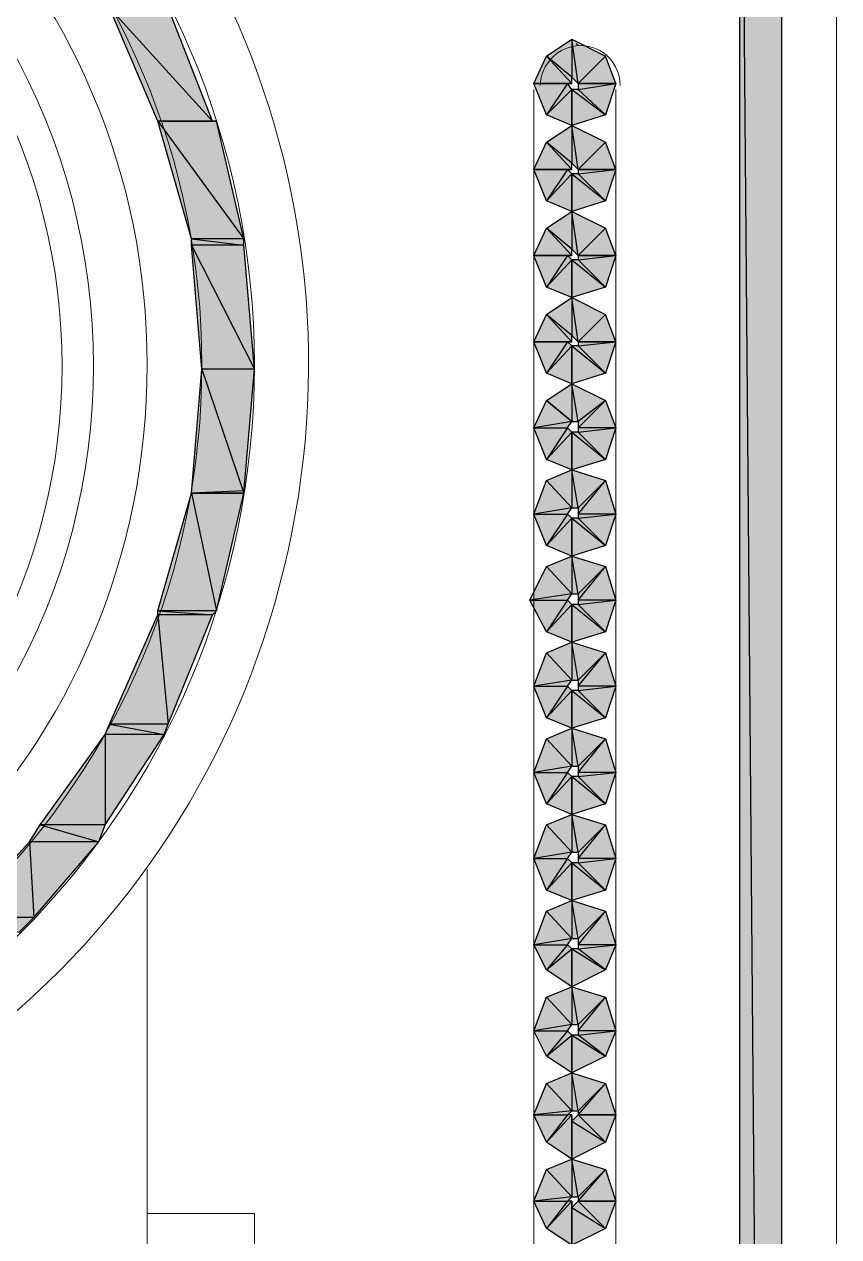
# Model space of a CAD drawing. Header units: millimetres. Extents: x 50 to 186, y -32 to 33.
# Drawn here: x 117.412 to 117.954, y -10.831 to -10.025 of the extents above; entities that cross this region are included whole.
import ezdxf

# ---------------------------------------------------------------- set-up
doc = ezdxf.new("R2010")
doc.units = ezdxf.units.MM
doc.layers.add('Prumada Eletrica', color=40, linetype='Continuous', lineweight=30)

msp = doc.modelspace()

# ---------------------------------------------------------------- hatches: boundary and pattern name
at = {"layer": 'Prumada Eletrica', "true_color": 0x000007}
h = msp.add_hatch(color=7, dxfattribs=at)
h.paths.add_polyline_path([(117.91592, -9.68853), (117.88798, -9.68853), (117.91592, -13.03237)])
h.paths.add_polyline_path([(117.88798, -9.68853), (117.91592, -13.03237), (117.88798, -13.03237)])
h = msp.add_hatch(color=7, dxfattribs=at)
h.paths.add_polyline_path([(117.50807, -10.01398), (117.46896, -10.01398), (117.5374, -10.0894)])
h.paths.add_polyline_path([(117.46896, -10.01398), (117.5374, -10.0894), (117.50108, -10.0894)])
h = msp.add_hatch(color=7, dxfattribs=at)
h.paths.add_polyline_path([(117.80557, -10.06426), (117.79859, -10.0461), (117.78043, -10.06426)])
h.paths.add_polyline_path([(117.79859, -10.0461), (117.78043, -10.06426), (117.77624, -10.03493)])
h.paths.add_polyline_path([(117.78043, -10.06426), (117.77624, -10.03493), (117.77624, -10.06007)])
h.paths.add_polyline_path([(117.77624, -10.03493), (117.77624, -10.06007), (117.75948, -10.0461)])
h.paths.add_polyline_path([(117.77624, -10.06007), (117.75948, -10.0461), (117.77624, -10.06426)])
h.paths.add_polyline_path([(117.75948, -10.0461), (117.77624, -10.06426), (117.7511, -10.06426)])
h.paths.add_polyline_path([(117.77624, -10.06426), (117.7511, -10.06426), (117.77345, -10.06426)])
h.paths.add_polyline_path([(117.7511, -10.06426), (117.77345, -10.06426), (117.75948, -10.08521)])
h.paths.add_polyline_path([(117.77345, -10.06426), (117.75948, -10.08521), (117.77624, -10.06845)])
h.paths.add_polyline_path([(117.75948, -10.08521), (117.77624, -10.06845), (117.77624, -10.0922)])
h = msp.add_hatch(color=7, dxfattribs=at)
h.paths.add_polyline_path([(117.77624, -10.0922), (117.77624, -10.06845), (117.79859, -10.08521)])
h.paths.add_polyline_path([(117.77624, -10.06845), (117.79859, -10.08521), (117.78043, -10.06845)])
h.paths.add_polyline_path([(117.79859, -10.08521), (117.78043, -10.06845), (117.80557, -10.06426)])
h.paths.add_polyline_path([(117.78043, -10.06845), (117.80557, -10.06426), (117.78043, -10.06426)])
h = msp.add_hatch(color=7, dxfattribs=at)
h.paths.add_polyline_path([(117.54019, -10.0894), (117.50108, -10.0894)])
h.paths.add_polyline_path([(117.54019, -10.0894), (117.50108, -10.0894), (117.5374, -10.0894)])
h = msp.add_hatch(color=7, dxfattribs=at)
h.paths.add_polyline_path([(117.54019, -10.0894), (117.50108, -10.0894), (117.55835, -10.16762)])
h.paths.add_polyline_path([(117.50108, -10.0894), (117.55835, -10.16762), (117.52343, -10.16762)])
h = msp.add_hatch(color=7, dxfattribs=at)
h.paths.add_polyline_path([(117.80557, -10.12153), (117.79859, -10.10337), (117.78043, -10.12153)])
h.paths.add_polyline_path([(117.79859, -10.10337), (117.78043, -10.12153), (117.77624, -10.0922)])
h.paths.add_polyline_path([(117.78043, -10.12153), (117.77624, -10.0922), (117.77624, -10.11734)])
h.paths.add_polyline_path([(117.77624, -10.0922), (117.77624, -10.11734), (117.75948, -10.10337)])
h.paths.add_polyline_path([(117.77624, -10.11734), (117.75948, -10.10337), (117.77624, -10.12153)])
h.paths.add_polyline_path([(117.75948, -10.10337), (117.77624, -10.12153), (117.7511, -10.12153)])
h.paths.add_polyline_path([(117.77624, -10.12153), (117.7511, -10.12153), (117.77345, -10.12153)])
h.paths.add_polyline_path([(117.7511, -10.12153), (117.77345, -10.12153), (117.75948, -10.14248)])
h.paths.add_polyline_path([(117.77345, -10.12153), (117.75948, -10.14248), (117.77624, -10.12432)])
h.paths.add_polyline_path([(117.75948, -10.14248), (117.77624, -10.12432), (117.77624, -10.14946)])
h = msp.add_hatch(color=7, dxfattribs=at)
h.paths.add_polyline_path([(117.77624, -10.14946), (117.77624, -10.12432), (117.79859, -10.14248)])
h.paths.add_polyline_path([(117.77624, -10.12432), (117.79859, -10.14248), (117.78043, -10.12432)])
h.paths.add_polyline_path([(117.79859, -10.14248), (117.78043, -10.12432), (117.80557, -10.12153)])
h.paths.add_polyline_path([(117.78043, -10.12432), (117.80557, -10.12153), (117.78043, -10.12153)])
h = msp.add_hatch(color=7, dxfattribs=at)
h.paths.add_polyline_path([(117.80557, -10.1788), (117.79859, -10.16064), (117.78043, -10.1788)])
h.paths.add_polyline_path([(117.79859, -10.16064), (117.78043, -10.1788), (117.77624, -10.14946)])
h.paths.add_polyline_path([(117.78043, -10.1788), (117.77624, -10.14946), (117.77624, -10.17461)])
h.paths.add_polyline_path([(117.77624, -10.14946), (117.77624, -10.17461), (117.75948, -10.16064)])
h.paths.add_polyline_path([(117.77624, -10.17461), (117.75948, -10.16064), (117.77624, -10.1788)])
h.paths.add_polyline_path([(117.75948, -10.16064), (117.77624, -10.1788), (117.7511, -10.1788)])
h.paths.add_polyline_path([(117.77624, -10.1788), (117.7511, -10.1788), (117.77345, -10.1788)])
h.paths.add_polyline_path([(117.7511, -10.1788), (117.77345, -10.1788), (117.75948, -10.19975)])
h.paths.add_polyline_path([(117.77345, -10.1788), (117.75948, -10.19975), (117.77624, -10.18159)])
h.paths.add_polyline_path([(117.75948, -10.19975), (117.77624, -10.18159), (117.77624, -10.20673)])
h = msp.add_hatch(color=7, dxfattribs=at)
h.paths.add_polyline_path([(117.55835, -10.16762), (117.52343, -10.16762), (117.55835, -10.17181)])
h.paths.add_polyline_path([(117.52343, -10.16762), (117.55835, -10.17181), (117.52343, -10.17181)])
h = msp.add_hatch(color=7, dxfattribs=at)
h.paths.add_polyline_path([(117.55835, -10.17181), (117.52343, -10.17181), (117.56533, -10.25422)])
h.paths.add_polyline_path([(117.52343, -10.17181), (117.56533, -10.25422), (117.53041, -10.25422)])
h = msp.add_hatch(color=7, dxfattribs=at)
h.paths.add_polyline_path([(117.77624, -10.20673), (117.77624, -10.18159), (117.79859, -10.19975)])
h.paths.add_polyline_path([(117.77624, -10.18159), (117.79859, -10.19975), (117.78043, -10.18159)])
h.paths.add_polyline_path([(117.79859, -10.19975), (117.78043, -10.18159), (117.80557, -10.1788)])
h.paths.add_polyline_path([(117.78043, -10.18159), (117.80557, -10.1788), (117.78043, -10.1788)])
h = msp.add_hatch(color=7, dxfattribs=at)
h.paths.add_polyline_path([(117.80557, -10.23606), (117.79859, -10.2179), (117.78043, -10.23606)])
h.paths.add_polyline_path([(117.79859, -10.2179), (117.78043, -10.23606), (117.77624, -10.20673)])
h.paths.add_polyline_path([(117.78043, -10.23606), (117.77624, -10.20673), (117.77624, -10.23187)])
h.paths.add_polyline_path([(117.77624, -10.20673), (117.77624, -10.23187), (117.75948, -10.2179)])
h.paths.add_polyline_path([(117.77624, -10.23187), (117.75948, -10.2179), (117.77624, -10.23606)])
h.paths.add_polyline_path([(117.75948, -10.2179), (117.77624, -10.23606), (117.7511, -10.23606)])
h.paths.add_polyline_path([(117.77624, -10.23606), (117.7511, -10.23606), (117.77345, -10.23606)])
h.paths.add_polyline_path([(117.7511, -10.23606), (117.77345, -10.23606), (117.75948, -10.25701)])
h.paths.add_polyline_path([(117.77345, -10.23606), (117.75948, -10.25701), (117.77624, -10.23886)])
h.paths.add_polyline_path([(117.75948, -10.25701), (117.77624, -10.23886), (117.77624, -10.264)])
h = msp.add_hatch(color=7, dxfattribs=at)
h.paths.add_polyline_path([(117.77624, -10.264), (117.77624, -10.23886), (117.79859, -10.25701)])
h.paths.add_polyline_path([(117.77624, -10.23886), (117.79859, -10.25701), (117.78043, -10.23886)])
h.paths.add_polyline_path([(117.79859, -10.25701), (117.78043, -10.23886), (117.80557, -10.23606)])
h.paths.add_polyline_path([(117.78043, -10.23886), (117.80557, -10.23606), (117.78043, -10.23606)])
h = msp.add_hatch(color=7, dxfattribs=at)
h.paths.add_polyline_path([(117.56533, -10.25422), (117.53041, -10.25422), (117.55835, -10.33663)])
h.paths.add_polyline_path([(117.53041, -10.25422), (117.55835, -10.33663), (117.52343, -10.33663)])
h = msp.add_hatch(color=7, dxfattribs=at)
h.paths.add_polyline_path([(117.80557, -10.29333), (117.78043, -10.29333), (117.79859, -10.27517)])
h.paths.add_polyline_path([(117.78043, -10.29333), (117.79859, -10.27517), (117.78043, -10.28914)])
h.paths.add_polyline_path([(117.79859, -10.27517), (117.78043, -10.28914), (117.77624, -10.264)])
h.paths.add_polyline_path([(117.78043, -10.28914), (117.77624, -10.264), (117.77624, -10.28914)])
h.paths.add_polyline_path([(117.77624, -10.264), (117.77624, -10.28914), (117.75948, -10.27517)])
h = msp.add_hatch(color=7, dxfattribs=at)
h.paths.add_polyline_path([(117.75948, -10.27517), (117.77624, -10.28914), (117.7511, -10.29333)])
h.paths.add_polyline_path([(117.77624, -10.28914), (117.7511, -10.29333), (117.77345, -10.29333)])
h.paths.add_polyline_path([(117.7511, -10.29333), (117.77345, -10.29333), (117.75948, -10.31428)])
h.paths.add_polyline_path([(117.77345, -10.29333), (117.75948, -10.31428), (117.77624, -10.29612)])
h.paths.add_polyline_path([(117.75948, -10.31428), (117.77624, -10.29612), (117.77624, -10.32126)])
h = msp.add_hatch(color=7, dxfattribs=at)
h.paths.add_polyline_path([(117.77624, -10.32126), (117.77624, -10.29612), (117.79859, -10.31428)])
h.paths.add_polyline_path([(117.77624, -10.29612), (117.79859, -10.31428), (117.78043, -10.29612)])
h.paths.add_polyline_path([(117.79859, -10.31428), (117.78043, -10.29612), (117.80557, -10.29333)])
h.paths.add_polyline_path([(117.78043, -10.29612), (117.80557, -10.29333), (117.78043, -10.29333)])
h = msp.add_hatch(color=7, dxfattribs=at)
h.paths.add_polyline_path([(117.80557, -10.3506), (117.78043, -10.3506), (117.79859, -10.32825)])
h.paths.add_polyline_path([(117.78043, -10.3506), (117.79859, -10.32825), (117.78043, -10.34641)])
h.paths.add_polyline_path([(117.79859, -10.32825), (117.78043, -10.34641), (117.77624, -10.32126)])
h.paths.add_polyline_path([(117.78043, -10.34641), (117.77624, -10.32126), (117.77624, -10.34641)])
h.paths.add_polyline_path([(117.77624, -10.32126), (117.77624, -10.34641), (117.75948, -10.32825)])
h = msp.add_hatch(color=7, dxfattribs=at)
h.paths.add_polyline_path([(117.75948, -10.32825), (117.77624, -10.34641), (117.7511, -10.3506)])
h.paths.add_polyline_path([(117.77624, -10.34641), (117.7511, -10.3506), (117.77345, -10.3506)])
h.paths.add_polyline_path([(117.7511, -10.3506), (117.77345, -10.3506), (117.75948, -10.37155)])
h.paths.add_polyline_path([(117.77345, -10.3506), (117.75948, -10.37155), (117.77624, -10.35339)])
h.paths.add_polyline_path([(117.75948, -10.37155), (117.77624, -10.35339), (117.77624, -10.37853)])
h = msp.add_hatch(color=7, dxfattribs=at)
h.paths.add_polyline_path([(117.55835, -10.33663), (117.52343, -10.33663), (117.54019, -10.41485)])
h.paths.add_polyline_path([(117.52343, -10.33663), (117.54019, -10.41485), (117.50108, -10.41485)])
h = msp.add_hatch(color=7, dxfattribs=at)
h.paths.add_polyline_path([(117.52343, -10.33663), (117.55835, -10.33663), (117.55835, -10.33523)])
h.paths.add_polyline_path([(117.55835, -10.33663), (117.55835, -10.33523), (117.52343, -10.33663)])
h = msp.add_hatch(color=7, dxfattribs=at)
h.paths.add_polyline_path([(117.77624, -10.37853), (117.77624, -10.35339), (117.79859, -10.37155)])
h.paths.add_polyline_path([(117.77624, -10.35339), (117.79859, -10.37155), (117.78043, -10.35339)])
h.paths.add_polyline_path([(117.79859, -10.37155), (117.78043, -10.35339), (117.80557, -10.3506)])
h.paths.add_polyline_path([(117.78043, -10.35339), (117.80557, -10.3506), (117.78043, -10.3506)])
h = msp.add_hatch(color=7, dxfattribs=at)
h.paths.add_polyline_path([(117.80557, -10.40786), (117.78043, -10.40786), (117.79859, -10.38552)])
h.paths.add_polyline_path([(117.78043, -10.40786), (117.79859, -10.38552), (117.78043, -10.40367)])
h.paths.add_polyline_path([(117.79859, -10.38552), (117.78043, -10.40367), (117.77624, -10.37853)])
h.paths.add_polyline_path([(117.78043, -10.40367), (117.77624, -10.37853), (117.77624, -10.40367)])
h.paths.add_polyline_path([(117.77624, -10.37853), (117.77624, -10.40367), (117.75948, -10.38552)])
h = msp.add_hatch(color=7, dxfattribs=at)
h.paths.add_polyline_path([(117.75948, -10.38552), (117.77624, -10.40367), (117.74831, -10.40786)])
h.paths.add_polyline_path([(117.77624, -10.40367), (117.74831, -10.40786), (117.77345, -10.40786)])
h.paths.add_polyline_path([(117.74831, -10.40786), (117.77345, -10.40786), (117.75948, -10.42882)])
h.paths.add_polyline_path([(117.77345, -10.40786), (117.75948, -10.42882), (117.77624, -10.41066)])
h.paths.add_polyline_path([(117.75948, -10.42882), (117.77624, -10.41066), (117.77624, -10.4358)])
h = msp.add_hatch(color=7, dxfattribs=at)
h.paths.add_polyline_path([(117.54019, -10.41485), (117.50108, -10.41485), (117.5374, -10.41764)])
h.paths.add_polyline_path([(117.50108, -10.41485), (117.5374, -10.41764), (117.50108, -10.41764)])
h = msp.add_hatch(color=7, dxfattribs=at)
h.paths.add_polyline_path([(117.77624, -10.4358), (117.77624, -10.41066), (117.79859, -10.42882)])
h.paths.add_polyline_path([(117.77624, -10.41066), (117.79859, -10.42882), (117.78043, -10.41066)])
h.paths.add_polyline_path([(117.79859, -10.42882), (117.78043, -10.41066), (117.80557, -10.40786)])
h.paths.add_polyline_path([(117.78043, -10.41066), (117.80557, -10.40786), (117.78043, -10.40786)])
h = msp.add_hatch(color=7, dxfattribs=at)
h.paths.add_polyline_path([(117.5374, -10.41764), (117.50108, -10.41764), (117.50807, -10.49027)])
h.paths.add_polyline_path([(117.50108, -10.41764), (117.50807, -10.49027), (117.46896, -10.49027)])
h = msp.add_hatch(color=7, dxfattribs=at)
h.paths.add_polyline_path([(117.80557, -10.46513), (117.78043, -10.46513), (117.79859, -10.44278)])
h.paths.add_polyline_path([(117.78043, -10.46513), (117.79859, -10.44278), (117.78043, -10.46094)])
h.paths.add_polyline_path([(117.79859, -10.44278), (117.78043, -10.46094), (117.77624, -10.4358)])
h.paths.add_polyline_path([(117.78043, -10.46094), (117.77624, -10.4358), (117.77624, -10.46094)])
h.paths.add_polyline_path([(117.77624, -10.4358), (117.77624, -10.46094), (117.75948, -10.44278)])
h = msp.add_hatch(color=7, dxfattribs=at)
h.paths.add_polyline_path([(117.75948, -10.44278), (117.77624, -10.46094), (117.7511, -10.46513)])
h.paths.add_polyline_path([(117.77624, -10.46094), (117.7511, -10.46513), (117.77345, -10.46513)])
h.paths.add_polyline_path([(117.7511, -10.46513), (117.77345, -10.46513), (117.75948, -10.48608)])
h.paths.add_polyline_path([(117.77345, -10.46513), (117.75948, -10.48608), (117.77624, -10.46792)])
h.paths.add_polyline_path([(117.75948, -10.48608), (117.77624, -10.46792), (117.77624, -10.49307)])
h = msp.add_hatch(color=7, dxfattribs=at)
h.paths.add_polyline_path([(117.77624, -10.49307), (117.77624, -10.46792), (117.79859, -10.48608)])
h.paths.add_polyline_path([(117.77624, -10.46792), (117.79859, -10.48608), (117.78043, -10.46792)])
h.paths.add_polyline_path([(117.79859, -10.48608), (117.78043, -10.46792), (117.80557, -10.46513)])
h.paths.add_polyline_path([(117.78043, -10.46792), (117.80557, -10.46513), (117.78043, -10.46513)])
h = msp.add_hatch(color=7, dxfattribs=at)
h.paths.add_polyline_path([(117.50807, -10.49027), (117.46896, -10.49027), (117.50527, -10.49726)])
h.paths.add_polyline_path([(117.46896, -10.49027), (117.50527, -10.49726), (117.46616, -10.49726)])
h = msp.add_hatch(color=7, dxfattribs=at)
h.paths.add_polyline_path([(117.80557, -10.5224), (117.78043, -10.5224), (117.79859, -10.50005)])
h.paths.add_polyline_path([(117.78043, -10.5224), (117.79859, -10.50005), (117.78043, -10.51821)])
h.paths.add_polyline_path([(117.79859, -10.50005), (117.78043, -10.51821), (117.77624, -10.49307)])
h.paths.add_polyline_path([(117.78043, -10.51821), (117.77624, -10.49307), (117.77624, -10.51821)])
h.paths.add_polyline_path([(117.77624, -10.49307), (117.77624, -10.51821), (117.75948, -10.50005)])
h = msp.add_hatch(color=7, dxfattribs=at)
h.paths.add_polyline_path([(117.50527, -10.49726), (117.46616, -10.49726), (117.46616, -10.55732)])
h.paths.add_polyline_path([(117.46616, -10.49726), (117.46616, -10.55732), (117.42286, -10.55732)])
h = msp.add_hatch(color=7, dxfattribs=at)
h.paths.add_polyline_path([(117.75948, -10.50005), (117.77624, -10.51821), (117.7511, -10.5224)])
h.paths.add_polyline_path([(117.77624, -10.51821), (117.7511, -10.5224), (117.77345, -10.5224)])
h.paths.add_polyline_path([(117.7511, -10.5224), (117.77345, -10.5224), (117.75948, -10.54335)])
h.paths.add_polyline_path([(117.77345, -10.5224), (117.75948, -10.54335), (117.77624, -10.52519)])
h.paths.add_polyline_path([(117.75948, -10.54335), (117.77624, -10.52519), (117.77624, -10.55033)])
h = msp.add_hatch(color=7, dxfattribs=at)
h.paths.add_polyline_path([(117.77624, -10.55033), (117.77624, -10.52519), (117.79859, -10.54335)])
h.paths.add_polyline_path([(117.77624, -10.52519), (117.79859, -10.54335), (117.78043, -10.52519)])
h.paths.add_polyline_path([(117.79859, -10.54335), (117.78043, -10.52519), (117.80557, -10.5224)])
h.paths.add_polyline_path([(117.78043, -10.52519), (117.80557, -10.5224), (117.78043, -10.5224)])
h = msp.add_hatch(color=7, dxfattribs=at)
h.paths.add_polyline_path([(117.80557, -10.57967), (117.78043, -10.57967), (117.79859, -10.55732)])
h.paths.add_polyline_path([(117.78043, -10.57967), (117.79859, -10.55732), (117.78043, -10.57547)])
h.paths.add_polyline_path([(117.79859, -10.55732), (117.78043, -10.57547), (117.77624, -10.55033)])
h.paths.add_polyline_path([(117.78043, -10.57547), (117.77624, -10.55033), (117.77624, -10.57547)])
h.paths.add_polyline_path([(117.77624, -10.55033), (117.77624, -10.57547), (117.75948, -10.55732)])
h = msp.add_hatch(color=7, dxfattribs=at)
h.paths.add_polyline_path([(117.46616, -10.55732), (117.42286, -10.55732), (117.46197, -10.56849)])
h.paths.add_polyline_path([(117.42286, -10.55732), (117.46197, -10.56849), (117.41588, -10.56849)])
h = msp.add_hatch(color=7, dxfattribs=at)
h.paths.add_polyline_path([(117.75948, -10.55732), (117.77624, -10.57547), (117.7511, -10.57967)])
h.paths.add_polyline_path([(117.77624, -10.57547), (117.7511, -10.57967), (117.77345, -10.57967)])
h.paths.add_polyline_path([(117.7511, -10.57967), (117.77345, -10.57967), (117.75948, -10.60062)])
h.paths.add_polyline_path([(117.77345, -10.57967), (117.75948, -10.60062), (117.77624, -10.58246)])
h.paths.add_polyline_path([(117.75948, -10.60062), (117.77624, -10.58246), (117.77624, -10.6076)])
h = msp.add_hatch(color=7, dxfattribs=at)
h.paths.add_polyline_path([(117.46197, -10.56849), (117.41588, -10.56849), (117.41867, -10.61877)])
h.paths.add_polyline_path([(117.41588, -10.56849), (117.41867, -10.61877), (117.36979, -10.61877)])
h = msp.add_hatch(color=7, dxfattribs=at)
h.paths.add_polyline_path([(117.77624, -10.6076), (117.77624, -10.58246), (117.79859, -10.60062)])
h.paths.add_polyline_path([(117.77624, -10.58246), (117.79859, -10.60062), (117.78043, -10.58246)])
h.paths.add_polyline_path([(117.79859, -10.60062), (117.78043, -10.58246), (117.80557, -10.57967)])
h.paths.add_polyline_path([(117.78043, -10.58246), (117.80557, -10.57967), (117.78043, -10.57967)])
h = msp.add_hatch(color=7, dxfattribs=at)
h.paths.add_polyline_path([(117.80557, -10.63693), (117.78043, -10.63693), (117.79859, -10.61458)])
h.paths.add_polyline_path([(117.78043, -10.63693), (117.79859, -10.61458), (117.78043, -10.63274)])
h.paths.add_polyline_path([(117.79859, -10.61458), (117.78043, -10.63274), (117.77624, -10.6076)])
h.paths.add_polyline_path([(117.78043, -10.63274), (117.77624, -10.6076), (117.77624, -10.63274)])
h.paths.add_polyline_path([(117.77624, -10.6076), (117.77624, -10.63274), (117.75948, -10.61458)])
h = msp.add_hatch(color=7, dxfattribs=at)
h.paths.add_polyline_path([(117.75948, -10.61458), (117.77624, -10.63274), (117.7511, -10.63693)])
h.paths.add_polyline_path([(117.77624, -10.63274), (117.7511, -10.63693), (117.77345, -10.63693)])
h.paths.add_polyline_path([(117.7511, -10.63693), (117.77345, -10.63693), (117.75948, -10.65369)])
h.paths.add_polyline_path([(117.77345, -10.63693), (117.75948, -10.65369), (117.77624, -10.63973)])
h.paths.add_polyline_path([(117.75948, -10.65369), (117.77624, -10.63973), (117.77624, -10.66487)])
h = msp.add_hatch(color=7, dxfattribs=at)
h.paths.add_polyline_path([(117.41867, -10.61877), (117.36979, -10.61877), (117.4089, -10.62855)])
h.paths.add_polyline_path([(117.36979, -10.61877), (117.4089, -10.62855), (117.35442, -10.62855)])
h = msp.add_hatch(color=7, dxfattribs=at)
h.paths.add_polyline_path([(117.77624, -10.66487), (117.77624, -10.63973), (117.79859, -10.65369)])
h.paths.add_polyline_path([(117.77624, -10.63973), (117.79859, -10.65369), (117.78043, -10.63973)])
h.paths.add_polyline_path([(117.79859, -10.65369), (117.78043, -10.63973), (117.80557, -10.63693)])
h.paths.add_polyline_path([(117.78043, -10.63973), (117.80557, -10.63693), (117.78043, -10.63693)])
h = msp.add_hatch(color=7, dxfattribs=at)
h.paths.add_polyline_path([(117.75948, -10.67185), (117.77624, -10.69001), (117.7511, -10.6942)])
h.paths.add_polyline_path([(117.77624, -10.69001), (117.7511, -10.6942), (117.77345, -10.6942)])
h.paths.add_polyline_path([(117.7511, -10.6942), (117.77345, -10.6942), (117.75948, -10.71096)])
h.paths.add_polyline_path([(117.77345, -10.6942), (117.75948, -10.71096), (117.77624, -10.69699)])
h.paths.add_polyline_path([(117.75948, -10.71096), (117.77624, -10.69699), (117.77624, -10.72213)])
h = msp.add_hatch(color=7, dxfattribs=at)
h.paths.add_polyline_path([(117.80557, -10.6942), (117.78043, -10.6942), (117.79859, -10.67185)])
h.paths.add_polyline_path([(117.78043, -10.6942), (117.79859, -10.67185), (117.78043, -10.69001)])
h.paths.add_polyline_path([(117.79859, -10.67185), (117.78043, -10.69001), (117.77624, -10.66487)])
h.paths.add_polyline_path([(117.78043, -10.69001), (117.77624, -10.66487), (117.77624, -10.69001)])
h.paths.add_polyline_path([(117.77624, -10.66487), (117.77624, -10.69001), (117.75948, -10.67185)])
h = msp.add_hatch(color=7, dxfattribs=at)
h.paths.add_polyline_path([(117.77624, -10.72213), (117.77624, -10.69699), (117.79859, -10.71096)])
h.paths.add_polyline_path([(117.77624, -10.69699), (117.79859, -10.71096), (117.78043, -10.69699)])
h.paths.add_polyline_path([(117.79859, -10.71096), (117.78043, -10.69699), (117.80557, -10.6942)])
h.paths.add_polyline_path([(117.78043, -10.69699), (117.80557, -10.6942), (117.78043, -10.6942)])
h = msp.add_hatch(color=7, dxfattribs=at)
h.paths.add_polyline_path([(117.75948, -10.72912), (117.77624, -10.74728), (117.7511, -10.75007)])
h.paths.add_polyline_path([(117.77624, -10.74728), (117.7511, -10.75007), (117.77345, -10.75007)])
h.paths.add_polyline_path([(117.7511, -10.75007), (117.77345, -10.75007), (117.75948, -10.76823)])
h.paths.add_polyline_path([(117.77345, -10.75007), (117.75948, -10.76823), (117.77624, -10.75007)])
h.paths.add_polyline_path([(117.75948, -10.76823), (117.77624, -10.75007), (117.77624, -10.7794)])
h.paths.add_polyline_path([(117.77624, -10.75007), (117.77624, -10.7794), (117.77624, -10.75426)])
h.paths.add_polyline_path([(117.77624, -10.7794), (117.77624, -10.75426), (117.79859, -10.76823)])
h.paths.add_polyline_path([(117.77624, -10.75426), (117.79859, -10.76823), (117.78043, -10.75007)])
h.paths.add_polyline_path([(117.79859, -10.76823), (117.78043, -10.75007), (117.80557, -10.75007)])
h = msp.add_hatch(color=7, dxfattribs=at)
h.paths.add_polyline_path([(117.80557, -10.75007), (117.78043, -10.75007), (117.79859, -10.72912)])
h.paths.add_polyline_path([(117.78043, -10.75007), (117.79859, -10.72912), (117.78043, -10.74728)])
h.paths.add_polyline_path([(117.79859, -10.72912), (117.78043, -10.74728), (117.77624, -10.72213)])
h.paths.add_polyline_path([(117.78043, -10.74728), (117.77624, -10.72213), (117.77624, -10.74728)])
h.paths.add_polyline_path([(117.77624, -10.72213), (117.77624, -10.74728), (117.75948, -10.72912)])
h = msp.add_hatch(color=7, dxfattribs=at)
h.paths.add_polyline_path([(117.80557, -10.80734), (117.78043, -10.80734), (117.79859, -10.78639)])
h.paths.add_polyline_path([(117.78043, -10.80734), (117.79859, -10.78639), (117.78043, -10.80454)])
h.paths.add_polyline_path([(117.79859, -10.78639), (117.78043, -10.80454), (117.77624, -10.7794)])
h.paths.add_polyline_path([(117.78043, -10.80454), (117.77624, -10.7794), (117.77624, -10.80454)])
h.paths.add_polyline_path([(117.77624, -10.7794), (117.77624, -10.80454), (117.75948, -10.78639)])
h = msp.add_hatch(color=7, dxfattribs=at)
h.paths.add_polyline_path([(117.75948, -10.78639), (117.77624, -10.80454), (117.7511, -10.80734)])
h.paths.add_polyline_path([(117.77624, -10.80454), (117.7511, -10.80734), (117.77345, -10.80734)])
h.paths.add_polyline_path([(117.7511, -10.80734), (117.77345, -10.80734), (117.75948, -10.82549)])
h.paths.add_polyline_path([(117.77345, -10.80734), (117.75948, -10.82549), (117.77624, -10.80734)])
h.paths.add_polyline_path([(117.75948, -10.82549), (117.77624, -10.80734), (117.77624, -10.83667)])
h.paths.add_polyline_path([(117.77624, -10.80734), (117.77624, -10.83667), (117.77624, -10.81153)])
h.paths.add_polyline_path([(117.77624, -10.83667), (117.77624, -10.81153), (117.79859, -10.82549)])
h.paths.add_polyline_path([(117.77624, -10.81153), (117.79859, -10.82549), (117.78043, -10.80734)])
h.paths.add_polyline_path([(117.79859, -10.82549), (117.78043, -10.80734), (117.80557, -10.80734)])

# ---------------------------------------------------------------- linework, layer by layer
at = {"layer": 'Prumada Eletrica', "color": 7, "linetype": 'Continuous', "lineweight": 20, "true_color": 0x000007}
for points in [[(116.10013, -9.32817), (117.95223, -9.32817), (117.95223, -13.03237), (116.10013, -13.03237)], [(117.95223, -9.32817), (119.80713, -9.32817), (119.80713, -13.03237), (117.95223, -13.03237)]]:
    msp.add_lwpolyline(points, close=True, dxfattribs=at)
for points in [[(116.17137, -9.46645), (117.88798, -9.46645), (117.88798, -13.03237), (116.16438, -13.03237), (116.16299, -13.03098), (116.10013, -13.03237)], [(117.95223, -9.55305), (117.95223, -13.03237), (116.10013, -13.03237), (116.10013, -9.55305)], [(119.80713, -9.55305), (119.80713, -13.03237), (117.95223, -13.03237), (117.95223, -9.55305)], [(117.88798, -13.03237), (117.91592, -13.03237), (117.91592, -9.68853)], [(117.78043, -10.03912), (117.77904, -10.03772), (117.77904, -10.03772)], [(117.7511, -10.06845), (117.7511, -10.97634), (117.7511, -10.97634)], [(117.80557, -10.97634), (117.80557, -10.06845), (117.80557, -10.06845)], [(117.4941, -10.92885), (117.4941, -10.58665), (117.4941, -10.58665)], [(117.56533, -10.92885), (117.56533, -10.81572), (117.4941, -10.81572)]]:
    msp.add_lwpolyline(points, dxfattribs=at)
at = {"layer": 'Prumada Eletrica', "color": 7, "linetype": 'Continuous', "lineweight": -2, "true_color": 0x000007}
for points in [[(117.91592, -9.68853), (117.88798, -9.68853), (117.91592, -13.03237)], [(117.88798, -9.68853), (117.91592, -13.03237), (117.88798, -13.03237)], [(117.50807, -10.01398), (117.46896, -10.01398), (117.5374, -10.0894)], [(117.46896, -10.01398), (117.5374, -10.0894), (117.50108, -10.0894)], [(117.77624, -10.03493), (117.77624, -10.06007), (117.75948, -10.0461)], [(117.79859, -10.0461), (117.78043, -10.06426), (117.77624, -10.03493)], [(117.78043, -10.06426), (117.77624, -10.03493), (117.77624, -10.06007)], [(117.75948, -10.0461), (117.77624, -10.06426), (117.7511, -10.06426)], [(117.77624, -10.06007), (117.75948, -10.0461), (117.77624, -10.06426)], [(117.80557, -10.06426), (117.79859, -10.0461), (117.78043, -10.06426)], [(117.77624, -10.06426), (117.7511, -10.06426), (117.77345, -10.06426)], [(117.7511, -10.06426), (117.77345, -10.06426), (117.75948, -10.08521)], [(117.77345, -10.06426), (117.75948, -10.08521), (117.77624, -10.06845)], [(117.79859, -10.08521), (117.78043, -10.06845), (117.80557, -10.06426)], [(117.78043, -10.06845), (117.80557, -10.06426), (117.78043, -10.06426)], [(117.75948, -10.08521), (117.77624, -10.06845), (117.77624, -10.0922)], [(117.77624, -10.0922), (117.77624, -10.06845), (117.79859, -10.08521)], [(117.77624, -10.06845), (117.79859, -10.08521), (117.78043, -10.06845)], [(117.54019, -10.0894), (117.54019, -10.0894), (117.50108, -10.0894)], [(117.54019, -10.0894), (117.50108, -10.0894), (117.5374, -10.0894)], [(117.54019, -10.0894), (117.50108, -10.0894), (117.55835, -10.16762)], [(117.50108, -10.0894), (117.55835, -10.16762), (117.52343, -10.16762)], [(117.77624, -10.0922), (117.77624, -10.11734), (117.75948, -10.10337)], [(117.79859, -10.10337), (117.78043, -10.12153), (117.77624, -10.0922)], [(117.78043, -10.12153), (117.77624, -10.0922), (117.77624, -10.11734)], [(117.75948, -10.10337), (117.77624, -10.12153), (117.7511, -10.12153)], [(117.77624, -10.11734), (117.75948, -10.10337), (117.77624, -10.12153)], [(117.80557, -10.12153), (117.79859, -10.10337), (117.78043, -10.12153)], [(117.77624, -10.12153), (117.7511, -10.12153), (117.77345, -10.12153)], [(117.7511, -10.12153), (117.77345, -10.12153), (117.75948, -10.14248)], [(117.77345, -10.12153), (117.75948, -10.14248), (117.77624, -10.12432)], [(117.75948, -10.14248), (117.77624, -10.12432), (117.77624, -10.14946)], [(117.77624, -10.14946), (117.77624, -10.12432), (117.79859, -10.14248)], [(117.77624, -10.12432), (117.79859, -10.14248), (117.78043, -10.12432)], [(117.79859, -10.14248), (117.78043, -10.12432), (117.80557, -10.12153)], [(117.78043, -10.12432), (117.80557, -10.12153), (117.78043, -10.12153)], [(117.77624, -10.14946), (117.77624, -10.17461), (117.75948, -10.16064)], [(117.79859, -10.16064), (117.78043, -10.1788), (117.77624, -10.14946)], [(117.78043, -10.1788), (117.77624, -10.14946), (117.77624, -10.17461)], [(117.75948, -10.16064), (117.77624, -10.1788), (117.7511, -10.1788)], [(117.77624, -10.17461), (117.75948, -10.16064), (117.77624, -10.1788)], [(117.80557, -10.1788), (117.79859, -10.16064), (117.78043, -10.1788)], [(117.55835, -10.16762), (117.52343, -10.16762), (117.55835, -10.17181)], [(117.52343, -10.16762), (117.55835, -10.17181), (117.52343, -10.17181)], [(117.55835, -10.17181), (117.52343, -10.17181), (117.56533, -10.25422)], [(117.52343, -10.17181), (117.56533, -10.25422), (117.53041, -10.25422)], [(117.77624, -10.1788), (117.7511, -10.1788), (117.77345, -10.1788)], [(117.7511, -10.1788), (117.77345, -10.1788), (117.75948, -10.19975)], [(117.77345, -10.1788), (117.75948, -10.19975), (117.77624, -10.18159)], [(117.79859, -10.19975), (117.78043, -10.18159), (117.80557, -10.1788)], [(117.78043, -10.18159), (117.80557, -10.1788), (117.78043, -10.1788)], [(117.75948, -10.19975), (117.77624, -10.18159), (117.77624, -10.20673)], [(117.77624, -10.20673), (117.77624, -10.18159), (117.79859, -10.19975)], [(117.77624, -10.18159), (117.79859, -10.19975), (117.78043, -10.18159)], [(117.77624, -10.20673), (117.77624, -10.23187), (117.75948, -10.2179)], [(117.79859, -10.2179), (117.78043, -10.23606), (117.77624, -10.20673)], [(117.78043, -10.23606), (117.77624, -10.20673), (117.77624, -10.23187)], [(117.75948, -10.2179), (117.77624, -10.23606), (117.7511, -10.23606)], [(117.77624, -10.23187), (117.75948, -10.2179), (117.77624, -10.23606)], [(117.80557, -10.23606), (117.79859, -10.2179), (117.78043, -10.23606)], [(117.77624, -10.23606), (117.7511, -10.23606), (117.77345, -10.23606)], [(117.7511, -10.23606), (117.77345, -10.23606), (117.75948, -10.25701)], [(117.77345, -10.23606), (117.75948, -10.25701), (117.77624, -10.23886)], [(117.79859, -10.25701), (117.78043, -10.23886), (117.80557, -10.23606)], [(117.78043, -10.23886), (117.80557, -10.23606), (117.78043, -10.23606)], [(117.75948, -10.25701), (117.77624, -10.23886), (117.77624, -10.264)], [(117.77624, -10.264), (117.77624, -10.23886), (117.79859, -10.25701)], [(117.77624, -10.23886), (117.79859, -10.25701), (117.78043, -10.23886)], [(117.53041, -10.25422), (117.55835, -10.33663), (117.52343, -10.33663)], [(117.56533, -10.25422), (117.53041, -10.25422), (117.55835, -10.33663)], [(117.77624, -10.264), (117.77624, -10.28914), (117.75948, -10.27517)], [(117.79859, -10.27517), (117.78043, -10.28914), (117.77624, -10.264)], [(117.78043, -10.28914), (117.77624, -10.264), (117.77624, -10.28914)], [(117.75948, -10.27517), (117.77624, -10.28914), (117.7511, -10.29333)], [(117.80557, -10.29333), (117.78043, -10.29333), (117.79859, -10.27517)], [(117.78043, -10.29333), (117.79859, -10.27517), (117.78043, -10.28914)], [(117.77624, -10.28914), (117.7511, -10.29333), (117.77345, -10.29333)], [(117.7511, -10.29333), (117.77345, -10.29333), (117.75948, -10.31428)], [(117.77345, -10.29333), (117.75948, -10.31428), (117.77624, -10.29612)], [(117.79859, -10.31428), (117.78043, -10.29612), (117.80557, -10.29333)], [(117.78043, -10.29612), (117.80557, -10.29333), (117.78043, -10.29333)], [(117.75948, -10.31428), (117.77624, -10.29612), (117.77624, -10.32126)], [(117.77624, -10.32126), (117.77624, -10.29612), (117.79859, -10.31428)], [(117.77624, -10.29612), (117.79859, -10.31428), (117.78043, -10.29612)], [(117.77624, -10.32126), (117.77624, -10.34641), (117.75948, -10.32825)], [(117.79859, -10.32825), (117.78043, -10.34641), (117.77624, -10.32126)], [(117.78043, -10.34641), (117.77624, -10.32126), (117.77624, -10.34641)], [(117.75948, -10.32825), (117.77624, -10.34641), (117.7511, -10.3506)], [(117.80557, -10.3506), (117.78043, -10.3506), (117.79859, -10.32825)], [(117.78043, -10.3506), (117.79859, -10.32825), (117.78043, -10.34641)], [(117.52343, -10.33663), (117.54019, -10.41485), (117.50108, -10.41485)], [(117.52343, -10.33663), (117.55835, -10.33663), (117.55835, -10.33523)], [(117.55835, -10.33663), (117.55835, -10.33523), (117.52343, -10.33663)], [(117.55835, -10.33663), (117.52343, -10.33663), (117.54019, -10.41485)], [(117.77624, -10.34641), (117.7511, -10.3506), (117.77345, -10.3506)], [(117.7511, -10.3506), (117.77345, -10.3506), (117.75948, -10.37155)], [(117.77345, -10.3506), (117.75948, -10.37155), (117.77624, -10.35339)], [(117.75948, -10.37155), (117.77624, -10.35339), (117.77624, -10.37853)], [(117.77624, -10.37853), (117.77624, -10.35339), (117.79859, -10.37155)], [(117.77624, -10.35339), (117.79859, -10.37155), (117.78043, -10.35339)], [(117.79859, -10.37155), (117.78043, -10.35339), (117.80557, -10.3506)], [(117.78043, -10.35339), (117.80557, -10.3506), (117.78043, -10.3506)], [(117.77624, -10.37853), (117.77624, -10.40367), (117.75948, -10.38552)], [(117.79859, -10.38552), (117.78043, -10.40367), (117.77624, -10.37853)], [(117.78043, -10.40367), (117.77624, -10.37853), (117.77624, -10.40367)], [(117.75948, -10.38552), (117.77624, -10.40367), (117.74831, -10.40786)], [(117.80557, -10.40786), (117.78043, -10.40786), (117.79859, -10.38552)], [(117.78043, -10.40786), (117.79859, -10.38552), (117.78043, -10.40367)], [(117.77624, -10.40367), (117.74831, -10.40786), (117.77345, -10.40786)], [(117.54019, -10.41485), (117.50108, -10.41485), (117.5374, -10.41764)], [(117.50108, -10.41485), (117.5374, -10.41764), (117.50108, -10.41764)], [(117.74831, -10.40786), (117.77345, -10.40786), (117.75948, -10.42882)], [(117.77345, -10.40786), (117.75948, -10.42882), (117.77624, -10.41066)], [(117.75948, -10.42882), (117.77624, -10.41066), (117.77624, -10.4358)], [(117.77624, -10.4358), (117.77624, -10.41066), (117.79859, -10.42882)], [(117.77624, -10.41066), (117.79859, -10.42882), (117.78043, -10.41066)], [(117.79859, -10.42882), (117.78043, -10.41066), (117.80557, -10.40786)], [(117.78043, -10.41066), (117.80557, -10.40786), (117.78043, -10.40786)], [(117.50108, -10.41764), (117.50807, -10.49027), (117.46896, -10.49027)], [(117.5374, -10.41764), (117.50108, -10.41764), (117.50807, -10.49027)], [(117.77624, -10.4358), (117.77624, -10.46094), (117.75948, -10.44278)], [(117.79859, -10.44278), (117.78043, -10.46094), (117.77624, -10.4358)], [(117.78043, -10.46094), (117.77624, -10.4358), (117.77624, -10.46094)], [(117.75948, -10.44278), (117.77624, -10.46094), (117.7511, -10.46513)], [(117.80557, -10.46513), (117.78043, -10.46513), (117.79859, -10.44278)], [(117.78043, -10.46513), (117.79859, -10.44278), (117.78043, -10.46094)], [(117.77624, -10.46094), (117.7511, -10.46513), (117.77345, -10.46513)], [(117.7511, -10.46513), (117.77345, -10.46513), (117.75948, -10.48608)], [(117.77345, -10.46513), (117.75948, -10.48608), (117.77624, -10.46792)], [(117.75948, -10.48608), (117.77624, -10.46792), (117.77624, -10.49307)], [(117.77624, -10.49307), (117.77624, -10.46792), (117.79859, -10.48608)], [(117.77624, -10.46792), (117.79859, -10.48608), (117.78043, -10.46792)], [(117.79859, -10.48608), (117.78043, -10.46792), (117.80557, -10.46513)], [(117.78043, -10.46792), (117.80557, -10.46513), (117.78043, -10.46513)], [(117.46896, -10.49027), (117.50527, -10.49726), (117.46616, -10.49726)], [(117.50807, -10.49027), (117.46896, -10.49027), (117.50527, -10.49726)], [(117.77624, -10.49307), (117.77624, -10.51821), (117.75948, -10.50005)], [(117.79859, -10.50005), (117.78043, -10.51821), (117.77624, -10.49307)], [(117.78043, -10.51821), (117.77624, -10.49307), (117.77624, -10.51821)], [(117.46616, -10.49726), (117.46616, -10.55732), (117.42286, -10.55732)], [(117.50527, -10.49726), (117.46616, -10.49726), (117.46616, -10.55732)], [(117.75948, -10.50005), (117.77624, -10.51821), (117.7511, -10.5224)], [(117.80557, -10.5224), (117.78043, -10.5224), (117.79859, -10.50005)], [(117.78043, -10.5224), (117.79859, -10.50005), (117.78043, -10.51821)], [(117.77624, -10.51821), (117.7511, -10.5224), (117.77345, -10.5224)], [(117.7511, -10.5224), (117.77345, -10.5224), (117.75948, -10.54335)], [(117.77345, -10.5224), (117.75948, -10.54335), (117.77624, -10.52519)], [(117.75948, -10.54335), (117.77624, -10.52519), (117.77624, -10.55033)], [(117.77624, -10.55033), (117.77624, -10.52519), (117.79859, -10.54335)], [(117.77624, -10.52519), (117.79859, -10.54335), (117.78043, -10.52519)], [(117.79859, -10.54335), (117.78043, -10.52519), (117.80557, -10.5224)], [(117.78043, -10.52519), (117.80557, -10.5224), (117.78043, -10.5224)], [(117.77624, -10.55033), (117.77624, -10.57547), (117.75948, -10.55732)], [(117.79859, -10.55732), (117.78043, -10.57547), (117.77624, -10.55033)], [(117.78043, -10.57547), (117.77624, -10.55033), (117.77624, -10.57547)], [(117.42286, -10.55732), (117.46197, -10.56849), (117.41588, -10.56849)], [(117.46616, -10.55732), (117.42286, -10.55732), (117.46197, -10.56849)], [(117.75948, -10.55732), (117.77624, -10.57547), (117.7511, -10.57967)], [(117.80557, -10.57967), (117.78043, -10.57967), (117.79859, -10.55732)], [(117.78043, -10.57967), (117.79859, -10.55732), (117.78043, -10.57547)], [(117.41588, -10.56849), (117.41867, -10.61877), (117.36979, -10.61877)], [(117.46197, -10.56849), (117.41588, -10.56849), (117.41867, -10.61877)], [(117.77624, -10.57547), (117.7511, -10.57967), (117.77345, -10.57967)], [(117.7511, -10.57967), (117.77345, -10.57967), (117.75948, -10.60062)], [(117.77345, -10.57967), (117.75948, -10.60062), (117.77624, -10.58246)], [(117.75948, -10.60062), (117.77624, -10.58246), (117.77624, -10.6076)], [(117.77624, -10.6076), (117.77624, -10.58246), (117.79859, -10.60062)], [(117.77624, -10.58246), (117.79859, -10.60062), (117.78043, -10.58246)], [(117.79859, -10.60062), (117.78043, -10.58246), (117.80557, -10.57967)], [(117.78043, -10.58246), (117.80557, -10.57967), (117.78043, -10.57967)], [(117.77624, -10.6076), (117.77624, -10.63274), (117.75948, -10.61458)], [(117.79859, -10.61458), (117.78043, -10.63274), (117.77624, -10.6076)], [(117.78043, -10.63274), (117.77624, -10.6076), (117.77624, -10.63274)], [(117.75948, -10.61458), (117.77624, -10.63274), (117.7511, -10.63693)], [(117.80557, -10.63693), (117.78043, -10.63693), (117.79859, -10.61458)], [(117.78043, -10.63693), (117.79859, -10.61458), (117.78043, -10.63274)], [(117.41867, -10.61877), (117.36979, -10.61877), (117.4089, -10.62855)], [(117.77624, -10.63274), (117.7511, -10.63693), (117.77345, -10.63693)], [(117.7511, -10.63693), (117.77345, -10.63693), (117.75948, -10.65369)], [(117.77345, -10.63693), (117.75948, -10.65369), (117.77624, -10.63973)], [(117.75948, -10.65369), (117.77624, -10.63973), (117.77624, -10.66487)], [(117.77624, -10.66487), (117.77624, -10.63973), (117.79859, -10.65369)], [(117.77624, -10.63973), (117.79859, -10.65369), (117.78043, -10.63973)], [(117.79859, -10.65369), (117.78043, -10.63973), (117.80557, -10.63693)], [(117.78043, -10.63973), (117.80557, -10.63693), (117.78043, -10.63693)], [(117.75948, -10.67185), (117.77624, -10.69001), (117.7511, -10.6942)], [(117.77624, -10.66487), (117.77624, -10.69001), (117.75948, -10.67185)], [(117.79859, -10.67185), (117.78043, -10.69001), (117.77624, -10.66487)], [(117.78043, -10.69001), (117.77624, -10.66487), (117.77624, -10.69001)], [(117.80557, -10.6942), (117.78043, -10.6942), (117.79859, -10.67185)], [(117.78043, -10.6942), (117.79859, -10.67185), (117.78043, -10.69001)], [(117.77624, -10.69001), (117.7511, -10.6942), (117.77345, -10.6942)], [(117.7511, -10.6942), (117.77345, -10.6942), (117.75948, -10.71096)], [(117.77345, -10.6942), (117.75948, -10.71096), (117.77624, -10.69699)], [(117.75948, -10.71096), (117.77624, -10.69699), (117.77624, -10.72213)], [(117.77624, -10.72213), (117.77624, -10.69699), (117.79859, -10.71096)], [(117.77624, -10.69699), (117.79859, -10.71096), (117.78043, -10.69699)], [(117.79859, -10.71096), (117.78043, -10.69699), (117.80557, -10.6942)], [(117.78043, -10.69699), (117.80557, -10.6942), (117.78043, -10.6942)], [(117.75948, -10.72912), (117.77624, -10.74728), (117.7511, -10.75007)], [(117.77624, -10.72213), (117.77624, -10.74728), (117.75948, -10.72912)], [(117.79859, -10.72912), (117.78043, -10.74728), (117.77624, -10.72213)], [(117.78043, -10.74728), (117.77624, -10.72213), (117.77624, -10.74728)], [(117.80557, -10.75007), (117.78043, -10.75007), (117.79859, -10.72912)], [(117.78043, -10.75007), (117.79859, -10.72912), (117.78043, -10.74728)], [(117.77624, -10.74728), (117.7511, -10.75007), (117.77345, -10.75007)], [(117.7511, -10.75007), (117.77345, -10.75007), (117.75948, -10.76823)], [(117.77345, -10.75007), (117.75948, -10.76823), (117.77624, -10.75007)], [(117.75948, -10.76823), (117.77624, -10.75007), (117.77624, -10.7794)], [(117.77624, -10.75007), (117.77624, -10.7794), (117.77624, -10.75426)], [(117.77624, -10.75426), (117.79859, -10.76823), (117.78043, -10.75007)], [(117.79859, -10.76823), (117.78043, -10.75007), (117.80557, -10.75007)], [(117.77624, -10.7794), (117.77624, -10.75426), (117.79859, -10.76823)], [(117.77624, -10.7794), (117.77624, -10.80454), (117.75948, -10.78639)], [(117.79859, -10.78639), (117.78043, -10.80454), (117.77624, -10.7794)], [(117.78043, -10.80454), (117.77624, -10.7794), (117.77624, -10.80454)], [(117.75948, -10.78639), (117.77624, -10.80454), (117.7511, -10.80734)], [(117.80557, -10.80734), (117.78043, -10.80734), (117.79859, -10.78639)], [(117.78043, -10.80734), (117.79859, -10.78639), (117.78043, -10.80454)], [(117.77624, -10.80454), (117.7511, -10.80734), (117.77345, -10.80734)], [(117.7511, -10.80734), (117.77345, -10.80734), (117.75948, -10.82549)], [(117.77345, -10.80734), (117.75948, -10.82549), (117.77624, -10.80734)], [(117.75948, -10.82549), (117.77624, -10.80734), (117.77624, -10.83667)], [(117.77624, -10.80734), (117.77624, -10.83667), (117.77624, -10.81153)], [(117.77624, -10.81153), (117.79859, -10.82549), (117.78043, -10.80734)], [(117.79859, -10.82549), (117.78043, -10.80734), (117.80557, -10.80734)], [(117.77624, -10.83667), (117.77624, -10.81153), (117.79859, -10.82549)]]:
    msp.add_lwpolyline(points, close=True, dxfattribs=at)
at = {"layer": 'Prumada Eletrica', "color": 7, "linetype": 'Continuous', "lineweight": 20, "true_color": 0x000007}
for points in [[(117.56533, -10.25143), (117.56533, -9.95671), (117.32649, -9.71787), (117.03177, -9.71787), (117.03177, -9.71787), (116.73566, -9.71787), (116.49681, -9.95671), (116.49681, -10.25143), (116.49681, -10.25143), (116.49681, -10.54754), (116.73566, -10.78639), (117.03177, -10.78639), (117.03177, -10.78639), (117.32649, -10.78639), (117.56533, -10.54754), (117.56533, -10.25143)], [(116.77058, -9.7444), (116.53592, -9.86592), (116.4144, -10.12991), (116.47726, -10.38691), (116.47726, -10.38691), (116.53871, -10.64252), (116.76778, -10.8227), (117.03177, -10.8227), (117.03177, -10.8227), (117.29436, -10.8227), (117.52343, -10.64252), (117.58489, -10.38691), (117.58489, -10.38691), (117.64774, -10.12991), (117.52622, -9.86592), (117.29296, -9.7444)], [(117.53041, -10.25143), (117.53041, -9.97627), (117.30693, -9.75278), (117.03177, -9.75278), (117.03177, -9.75278), (116.75521, -9.75278), (116.53313, -9.97627), (116.53313, -10.25143), (116.53313, -10.25143), (116.53313, -10.52799), (116.75521, -10.75007), (117.03177, -10.75007), (117.03177, -10.75007), (117.30693, -10.75007), (117.53041, -10.52799), (117.53041, -10.25143)], [(117.4941, -10.25143), (117.4941, -9.99582), (117.28738, -9.7891), (117.03177, -9.7891), (117.03177, -9.7891), (116.77616, -9.7891), (116.56805, -9.99582), (116.56805, -10.25143), (116.56805, -10.25143), (116.56805, -10.50703), (116.77616, -10.71515), (117.03177, -10.71515), (117.03177, -10.71515), (117.28738, -10.71515), (117.4941, -10.50703), (117.4941, -10.25143)]]:
    msp.add_open_spline(points, degree=3, knots=[0, 0, 0, 0, 0.0625, 0.0625, 0.0625, 0.062501, 0.125, 0.125, 0.125, 0.125001, 0.1875, 0.1875, 0.1875, 0.187501, 1, 1, 1, 1], dxfattribs=at)
for points in [[(117.40191, -10.46513), (117.47734, -10.33384), (117.47734, -10.17041), (117.40191, -10.03772)], [(117.78183, -10.03912), (117.76786, -10.03912), (117.75529, -10.05169), (117.75529, -10.06566)], [(117.80837, -10.06566), (117.80837, -10.05169), (117.79719, -10.03912), (117.78183, -10.03912)], [(117.38934, -10.44418), (117.45359, -10.32406), (117.45359, -10.18019), (117.38934, -10.06007)]]:
    msp.add_open_spline(points, degree=3, dxfattribs=at)

doc.saveas('drawing.dxf')
